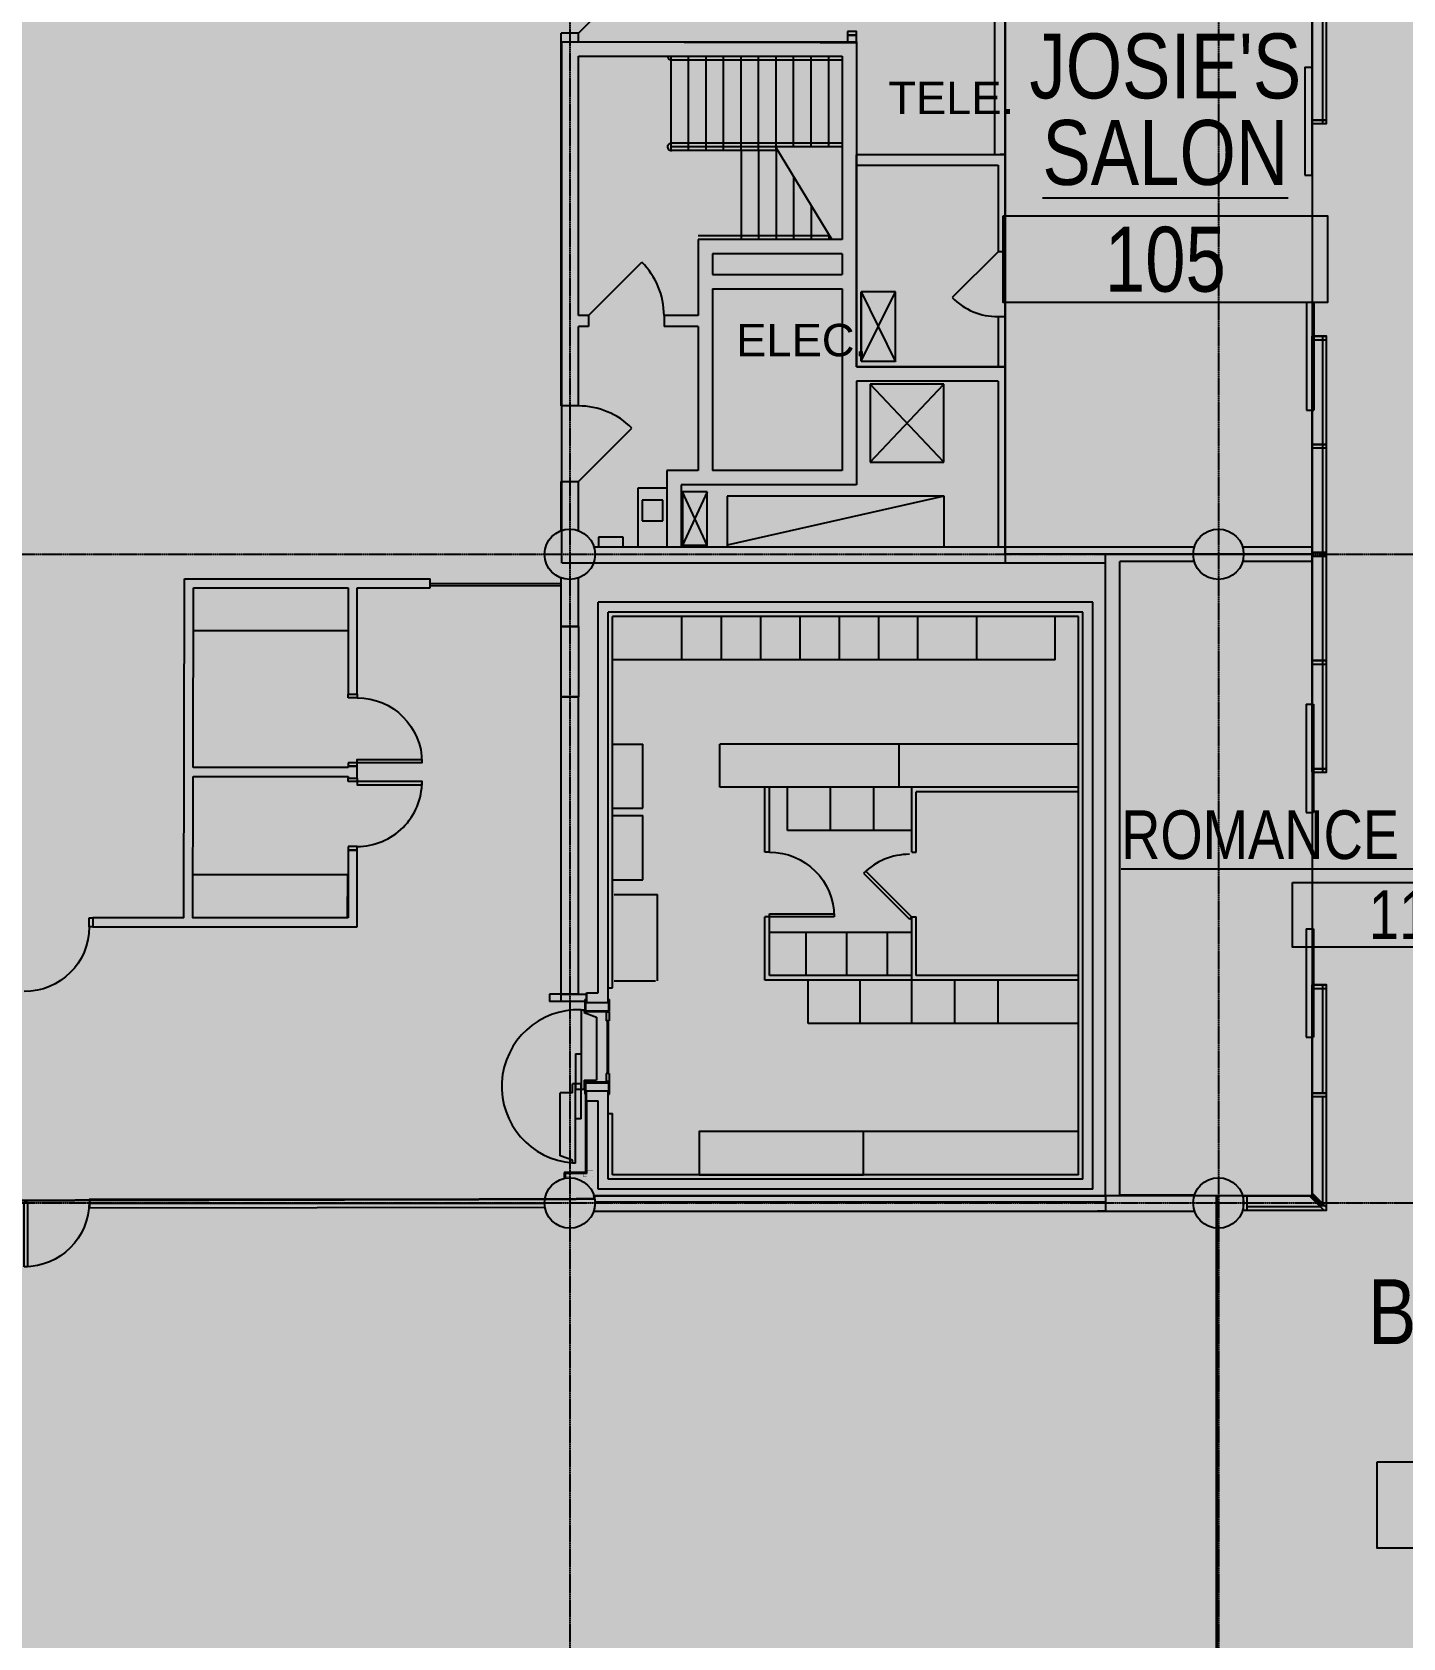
# Model space of a CAD drawing. Header units: inches. Extents: x 0 to 3574, y 0 to 3009.
# Drawn here: x 1232 to 1993, y 1494 to 2385 of the extents above; entities that cross this region are included whole.
import ezdxf
from ezdxf.enums import TextEntityAlignment as Align

# ---------------------------------------------------------------- set-up
doc = ezdxf.new("R2010")
doc.units = ezdxf.units.IN
doc.header["$MEASUREMENT"] = 0
doc.linetypes.add('CENTER2', pattern=[1.125, 0.75, -0.125, 0.125, -0.125])
doc.linetypes.add('HIDDEN', pattern=[0.375, 0.25, -0.125])
for name, color, linetype in [('2 VERTICAL PENETRATION', 6, 'HIDDEN'), ('2 VERTICAL PENETRATION area', 253, 'HIDDEN'), ('3 SUITE TENANT', 4, 'HIDDEN'), ('3 SUITE TENANT area', 151, 'HIDDEN'), ('3 SUITE TENANT DARK', 4, 'HIDDEN'), ('3 SUITE TENANT DARK area', 150, 'HIDDEN'), ('4 COMMON BUILDING', 2, 'HIDDEN'), ('6 COMMON BLDG', 50, 'HIDDEN'), ('A-Anno-Note', 110, 'Continuous'), ('A-Area-Spce-Iden', 110, 'Continuous'), ('A-Area-Spce-Sqft', 81, 'Continuous'), ('A-DOOR', 113, 'Continuous'), ('A-FLOR-CASE', 10, 'Continuous'), ('A-FLOR-STRS', 71, 'Continuous'), ('A-GLAZ', 113, 'Continuous'), ('A-WALL', 130, 'Continuous'), ('AecObjExplode_Layout1_Vport_20B0A', 7, 'Continuous'), ('P-Flor-Fixt', 42, 'Continuous'), ('S-COLS', 122, 'Continuous'), ('S-Grid', 34, 'CENTER2')]:
    doc.layers.add(name, color=color, linetype=linetype)
doc.styles.add('ARCHITEC', font='ASG')
doc.styles.get("Standard").update_dxf_attribs({"font": 'arial.ttf'})

# ---------------------------------------------------------------- blocks, each defined once
blk = doc.blocks.new('ADO001')
for p, q in [((0.207, 0.707), (-0.5, 0)), ((-0.466, -0.034), (0.241, 0.672)), ((-0.5, 0), (-0.466, -0.034))]:
    blk.add_line(p, q)
blk.add_arc((-0.5, 0), 1, 0, 45)
at = {"style": 'ARCHITEC', "flags": 1}
blk.add_attdef('SILLHT', text='', height=0.1, dxfattribs=at).set_placement((0, 0), align=Align.MIDDLE)
blk = doc.blocks.new('*X9')
for p, q in [((1685.41, 1215), (1688.24, 1215)), ((1686.41, 1214), (1689.24, 1214)), ((1687.41, 1213), (1690.24, 1213)), ((1688.41, 1212), (1691.24, 1212)), ((1689.41, 1211), (1692.24, 1211)), ((1690.41, 1210), (1693.24, 1210))]:
    blk.add_line(p, q)
blk = doc.blocks.new('ADO002')
for p, q in [((-0.451, 1), (-0.5, 1)), ((-0.5, 1), (-0.5, 0)), ((-0.451, 0), (-0.451, 1)), ((-0.5, 0), (-0.451, 0))]:
    blk.add_line(p, q)
blk.add_arc((-0.5, 0), 1, 0, 90)
at = {"width": 0.75, "flags": 9}
blk.add_attdef('DETAIL', (-0.696, 0.165), '', height=0.0938, rotation=90, dxfattribs=at)
blk = doc.blocks.new('FLOR-ROOM-TAG')
at = {"layer": 'A-Area-Spce-Iden'}
blk.add_lwpolyline([(-0.2344, -0.0918), (0.2344, -0.0918), (0.2344, -0.2168), (-0.2344, -0.2168)], close=True, dxfattribs=at)
at = {"width": 0.8}
for tag, p in [('AARMLBL1', (0, 0.125)), ('AARMLBL2', (0, 0))]:
    blk.add_attdef(tag, text='', height=0.0938, dxfattribs=at).set_placement(p, align=Align.MIDDLE_CENTER)
at = {"layer": 'A-Area-Spce-Iden', "width": 0.8}
blk.add_attdef('AARMNUM', text='', height=0.0938, dxfattribs=at).set_placement((0, -0.1543), align=Align.MIDDLE_CENTER)
at = {"layer": 'A-Area-Spce-Sqft', "width": 0.8}
blk.add_attdef('AARMAREA', text='', height=0.0938, dxfattribs=at).set_placement((0, -0.3086), align=Align.MIDDLE_CENTER)
blk = doc.blocks.new('AecObjExplode_Layout1_Vport_20B0A')
at = {"layer": 'A-DOOR', "color": 113, "linetype": 'Continuous', "lineweight": -3}
for points in [[(1597.45, 2114.07), (1597.45, 2112.07), (1602.45, 2112.07), (1602.45, 2114.07)], [(1320.31, 1744.36), (1320.31, 1746.36), (1325.31, 1746.36), (1325.31, 1744.36)], [(1320.33, 1708.36), (1320.33, 1706.36), (1325.33, 1706.36), (1325.33, 1708.36)], [(1325.33, 1708.36), (1325.33, 1710.11), (1361.33, 1710.13), (1361.33, 1708.38)], [(1320.34, 1697.86), (1320.34, 1699.86), (1325.34, 1699.87), (1325.34, 1697.87)], [(1325.34, 1697.87), (1325.34, 1696.12), (1361.34, 1696.14), (1361.34, 1697.89)], [(1320.36, 1661.86), (1320.36, 1659.86), (1325.36, 1659.87), (1325.36, 1661.87)], [(1176.61, 1622.3), (1178.61, 1622.3), (1178.61, 1617.3), (1176.61, 1617.3)]]:
    blk.add_lwpolyline(points, close=True, dxfattribs=at)
at = {"layer": 'A-DOOR', "color": 48, "linetype": 'Continuous', "lineweight": -3, "extrusion": (0, 0, -1)}
for centre, start, end in [((-1325.33, 1708.36), 89.96598, 179.96598), ((-1140.61, 1617.3), 179.99893, 269.99893)]:
    blk.add_arc(centre, 36, start, end, dxfattribs=at)
at = {"layer": 'A-DOOR', "color": 48, "linetype": 'Continuous', "lineweight": -3}
blk.add_arc((1325.34, 1697.87), 36, 270.03402, 0.03402, dxfattribs=at)
at = {"layer": 'A-WALL', "color": 130, "linetype": 'Continuous', "lineweight": -3}
for p, q in [((1602.45, 2112.07), (1597.45, 2112.07)), ((1597.45, 2112.07), (1597.45, 2108.11)), ((1602.45, 2108.11), (1602.45, 2112.07)), ((1597.45, 2108.11), (1602.45, 2108.11)), ((1229.23, 1622.3), (1229.44, 1810.46)), ((1229.44, 1810.46), (1365.85, 1810.4)), ((1365.85, 1805.4), (1365.85, 1810.4)), ((1234.33, 1705.69), (1234.44, 1805.46)), ((1234.44, 1805.46), (1320.28, 1805.42)), ((1320.28, 1805.42), (1320.31, 1746.36)), ((1325.28, 1805.42), (1365.85, 1805.4)), ((1325.31, 1746.36), (1325.28, 1805.42)), ((1320.31, 1746.36), (1325.31, 1746.36)), ((1320.34, 1705.68), (1234.33, 1705.69)), ((1325.33, 1706.36), (1320.33, 1706.36)), ((1320.33, 1706.36), (1320.34, 1705.68)), ((1325.34, 1699.87), (1325.33, 1706.36)), ((1234.23, 1622.3), (1234.32, 1700.69)), ((1234.32, 1700.69), (1320.34, 1700.68)), ((1320.34, 1700.68), (1320.34, 1699.86)), ((1320.34, 1699.86), (1325.34, 1699.87)), ((1325.36, 1659.87), (1320.36, 1659.86)), ((1320.36, 1659.86), (1320.38, 1622.3)), ((1325.39, 1617.3), (1325.36, 1659.87)), ((1178.61, 1622.3), (1178.61, 1617.3)), ((1229.23, 1622.3), (1178.61, 1622.3)), ((1320.38, 1622.3), (1234.23, 1622.3)), ((1178.61, 1617.3), (1325.39, 1617.3))]:
    blk.add_line(p, q, dxfattribs=at)

msp = doc.modelspace()

# ---------------------------------------------------------------- hatches: boundary and pattern name
at = {"layer": '2 VERTICAL PENETRATION area', "transparency": 33554495}
h = msp.add_hatch(color=256, dxfattribs=at)
h.dxf.hatch_style = 1
h.paths.add_polyline_path([(2441.63, 1369.19), (2441.63, 1010.9), (2246.32, 1010.9), (2246.32, 1060.6), (2201.76, 1061.25), (2201.76, 1287.77), (2246.32, 1287.77), (2246.32, 1369.19)])
h.paths.add_polyline_path([(2253.13, 723.19), (2441.63, 723.19), (2441.63, 650.56), (2246.32, 650.56), (2246.32, 721.96), (2176.32, 721.96), (2176.32, 841.69), (2254.32, 841.69)])
h.paths.add_polyline_path([(2614.32, 1489.19), (2614.32, 1369.19), (2561.12, 1369.19), (2246.32, 1369.19), (2246.32, 1489.19)])
h.paths.add_polyline_path([(2780.8, 1842.29), (2700.43, 1842.29), (2606.32, 1842.29), (2606.32, 1765.19), (2327.33, 1765.19), (2327.33, 1739.19), (2246.32, 1739.19), (2246.32, 1621.19), (2780.8, 1621.19)])
h.paths.add_polyline_path([(2778.3, 1489.19), (2778.3, 1435.84), (2782.48, 1435.84), (2782.48, 1366.56), (2689.23, 1366.56), (2689.23, 1489.19)])
h.paths.add_polyline_path([(3249.66, 1435.63), (3249.66, 1435.84), (3133, 1435.84), (3133, 1371.19), (3369.32, 1371.19), (3369.32, 1435.84)])
h.paths.add_polyline_path([(3309.32, 1674.53), (3210.2, 1674.53), (3134.47, 1674.57), (3134.47, 1739.19), (3369.32, 1739.19), (3369.32, 1674.53)])
h.paths.add_polyline_path([(2974.94, 651.04), (2974.94, 761.81), (2670.32, 761.81), (2670.32, 723.19), (2653.82, 723.19), (2653.82, 650.56)])
h.paths.add_polyline_path([(2156.9, 298.19), (2130.2, 262.31), (1527.32, 262.31), (1527.32, 298.19)])
h.paths.add_polyline_path([(408.82, 836.82), (519.32, 836.82), (519.32, 788.42), (693.36, 788.42), (694.45, 646.82), (408.82, 646.82)])
h.paths.add_polyline_path([(519.32, 932.75), (519.32, 937.75), (694.45, 937.75), (694.45, 1020.81), (502.19, 1020.81), (501.69, 932.75)])
h.paths.add_polyline_path([(1950.82, 2658.19), (1950.82, 2694.69), (1951.07, 2798.19), (1951.07, 2830.56), (1951.07, 2856.42), (1885.92, 2856.42), (1885.92, 2627.19), (1950.82, 2627.19)])
h.paths.add_polyline_path([(2189.82, 2694.69), (2189.82, 2627.19), (2255.48, 2627.19), (2255.48, 2854.18), (2188.82, 2854.19), (2188.82, 2694.69)])
h.paths.add_polyline_path([(1689.46, 2379.66), (1689.46, 2199.26), (1771.99, 2199.26), (1771.99, 2090.19), (1525.94, 2090.19), (1525.94, 2379.66)])
at = {"layer": '3 SUITE TENANT area', "transparency": 33554495}
h = msp.add_hatch(color=256, dxfattribs=at)
h.dxf.hatch_style = 1
h.paths.add_polyline_path([(1942.32, 2095.19), (1942.32, 1739.19), (1827.57, 1739.19), (1827.57, 2095.19)])
at = {"layer": '3 SUITE TENANT DARK area', "transparency": 33554495}
h = msp.add_hatch(color=256, dxfattribs=at)
h.dxf.hatch_style = 1
h.paths.add_polyline_path([(1689.46, 2317.08), (1771.99, 2317.08), (1771.99, 2452.46), (1771.99, 2508.09), (1530.07, 2508.09), (1529.32, 2856.42), (409.33, 2856.42), (408.82, 2827.31), (213.76, 2827.38), (213.76, 1720.25), (408.38, 1720.25), (422.87, 1734.58), (1516.48, 1737.29), (1544.02, 1737.44), (1543.74, 1739.19), (1827.57, 1739.19), (1827.57, 2095.19), (1771.99, 2095.19), (1771.99, 2090.19), (1525.94, 2090.19), (1525.94, 2379.66), (1689.41, 2379.26)])
h = msp.add_hatch(color=256, dxfattribs=at)
h.dxf.hatch_style = 1
h.paths.add_polyline_path([(1942.32, 2452.46), (1942.32, 2095.19), (1771.99, 2095.19), (1771.99, 2452.46)])
at = {"layer": '6 COMMON BLDG', "transparency": 33554495}
h = msp.add_hatch(color=256, dxfattribs=at)
h.dxf.hatch_style = 1
h.paths.add_polyline_path([(408.16, 1719.65), (408.16, 1387.38), (422.1, 1373.81), (462.1, 1373.81), (462.29, 1371.36), (1889.27, 1371.91), (1889.27, 1739.19), (1543.52, 1739.19), (1543.8, 1737.44), (1516.26, 1737.29), (422.65, 1734.58), (408.16, 1720.25)])
h.paths.add_polyline_path([(2189.82, 2694.69), (1950.82, 2694.69), (1950.82, 2627.19), (1942.32, 2627.19), (1942.32, 1739.19), (1889.44, 1739.19), (1889.45, 1368.28), (2246.32, 1369.19), (2246.32, 1739.19), (2198.32, 1739.19), (2198.32, 2627.19), (2189.82, 2627.19)])
h.paths.add_polyline_path([(3133, 1435.84), (3133, 1371.19), (2972.94, 1371.19), (2972.94, 1252.44), (2861.32, 1252.44), (2861.32, 1328.59), (2842.48, 1328.59), (2842.48, 1435.84)])
h.paths.add_polyline_path([(3210.2, 1674.53), (3210.2, 1435.84), (2778.3, 1435.84), (2778.3, 1489.19), (2246.32, 1489.19), (2246.32, 1621.19), (2780.8, 1621.19), (2780.8, 1676.28), (3134.47, 1676.28), (3134.47, 1674.57)])
h.paths.add_polyline_path([(3369.32, 1371.19), (3369.32, 1007.69), (3366.38, 1007.69), (3366.38, 721.19), (3328.94, 721.19), (3328.94, 654.38), (2974.94, 654.38), (2974.94, 761.81), (2670.32, 761.81), (2670.32, 723.19), (2653.82, 723.19), (2653.82, 650.56), (2441.63, 650.56), (2441.63, 1010.9), (2441.63, 1018.9), (2441.63, 1060.6), (2441.63, 1194.04), (2441.63, 1295.77), (2441.63, 1369.19), (2614.32, 1369.19), (2614.32, 1252.44), (2972.94, 1252.44), (2972.94, 1371.19)])
h.paths.add_polyline_path([(2614.32, 1489.19), (2614.32, 1252.44), (2689.23, 1252.44), (2689.23, 1489.19)])
h = msp.add_hatch(color=256, dxfattribs=at)
h.dxf.hatch_style = 1
h.paths.add_polyline_path([(1771.99, 2199.26), (1689.46, 2199.26), (1689.46, 2317.08), (1771.99, 2317.08)])

# ---------------------------------------------------------------- linework, layer by layer
at = {"layer": '2 VERTICAL PENETRATION'}
msp.add_lwpolyline([(1689.46, 2379.66), (1689.46, 2199.26), (1771.99, 2199.26), (1771.99, 2090.19), (1525.94, 2090.19), (1525.94, 2379.66)], close=True, dxfattribs=at)
at = {"layer": '3 SUITE TENANT'}
for points in [[(1942.32, 2095.19), (1771.99, 2095.19), (1771.99, 2317.08), (1768.99, 2317.08)], [(1942.32, 1739.19), (1827.57, 1739.19), (1827.57, 2095.19)]]:
    msp.add_lwpolyline(points, dxfattribs=at)
msp.add_lwpolyline([(1942.32, 2095.19), (1942.32, 1739.19), (1827.57, 1739.19), (1827.57, 2095.19)], close=True, dxfattribs=at)
at = {"layer": '3 SUITE TENANT DARK'}
for points in [[(1689.46, 2317.08), (1771.99, 2317.08), (1771.99, 2452.46), (1771.99, 2508.09), (1530.07, 2508.09), (1529.32, 2856.42), (409.33, 2856.42), (408.82, 2827.31), (213.76, 2827.38), (213.76, 1720.25), (408.38, 1720.25), (422.87, 1734.58), (1516.48, 1737.29), (1544.02, 1737.44), (1543.74, 1739.19), (1827.57, 1739.19), (1827.57, 2095.19), (1771.99, 2095.19), (1771.99, 2090.19), (1525.94, 2090.19), (1525.94, 2379.66), (1689.41, 2379.26), (1689.46, 2317.08)], [(1942.32, 2452.46), (1942.32, 2095.19), (1771.99, 2095.19), (1771.99, 2452.46)]]:
    msp.add_lwpolyline(points, close=True, dxfattribs=at)
at = {"layer": '4 COMMON BUILDING'}
for points in [[(2189.82, 2694.69), (1950.82, 2694.69), (1950.82, 2627.19), (1942.32, 2627.19), (1942.32, 1739.19), (1889.44, 1739.19), (1889.45, 1368.28), (2246.32, 1369.19), (2246.32, 1739.19), (2198.32, 1739.19), (2198.32, 2627.19), (2198.32, 2627.19), (2189.82, 2627.19)], [(1771.99, 2199.26), (1689.46, 2199.26), (1689.46, 2317.08), (1771.99, 2317.08)], [(1771.99, 2199.26), (1689.46, 2199.26), (1689.46, 2317.08), (1771.99, 2317.08)], [(408.16, 1719.65), (408.16, 1387.38), (422.1, 1373.81), (462.1, 1373.81), (462.29, 1371.36), (1889.27, 1371.91), (1889.27, 1371.91), (1889.27, 1739.19), (1543.52, 1739.19), (1543.8, 1737.44), (1516.26, 1737.29), (422.65, 1734.58), (408.16, 1720.25)]]:
    msp.add_lwpolyline(points, close=True, dxfattribs=at)
at = {"layer": 'A-DOOR'}
for p, q in [((1535.07, 2384.42), (1560.53, 2409.88)), ((1938.22, 2365.5), (1938.22, 2305.5)), ((1938.22, 2365.5), (1942.22, 2365.5)), ((1942.22, 2365.5), (1942.22, 2305.5)), ((1938.22, 2305.5), (1942.22, 2305.5)), ((1540.62, 2227.62), (1570.32, 2257.32)), ((1767.99, 2263.08), (1742.53, 2237.63)), ((1939.26, 2235.11), (1939.26, 2175.11)), ((1939.26, 2235.11), (1943.26, 2235.11)), ((1943.26, 2235.11), (1943.26, 2175.11)), ((1939.26, 2175.11), (1943.26, 2175.11)), ((1535.07, 2135.53), (1564.77, 2165.23)), ((1939, 2011.95), (1939, 1951.95)), ((1939, 2011.95), (1943, 2011.95)), ((1943, 2011.95), (1943, 1951.95)), ((1939, 1951.95), (1943, 1951.95)), ((1939, 1887.25), (1939, 1827.25)), ((1939, 1887.25), (1943, 1887.25)), ((1943, 1887.25), (1943, 1827.25)), ((1538.7, 1848.11), (1538.7, 1841.36)), ((1539.13, 1848.11), (1539.13, 1841.79)), ((1552.01, 1841.79), (1552.01, 1848.11)), ((1552.45, 1841.36), (1552.45, 1848.11)), ((1536.57, 1842.36), (1536.57, 1798.36)), ((1536.57, 1842.36), (1538.36, 1842.36)), ((1538.36, 1842.36), (1538.36, 1840.8)), ((1538.36, 1840.8), (1545.07, 1838.36)), ((1538.7, 1841.36), (1552.45, 1841.36)), ((1539.13, 1841.79), (1552.01, 1841.79)), ((1545.07, 1838.36), (1545.07, 1803.36)), ((1550.51, 1841.01), (1550.51, 1836.32)), ((1552.26, 1841.01), (1550.51, 1841.01)), ((1552.26, 1836.32), (1550.51, 1836.32)), ((1551.14, 1836.32), (1551.14, 1807.01)), ((1551.39, 1836.32), (1551.39, 1807.01)), ((1551.64, 1836.32), (1551.64, 1807.01)), ((1552.26, 1841.01), (1552.26, 1836.32)), ((1939, 1827.25), (1943, 1827.25)), ((1533.57, 1817.86), (1533.57, 1798.36)), ((1533.57, 1817.86), (1536.57, 1817.86)), ((1531.78, 1796.36), (1531.78, 1801.36)), ((1536.57, 1801.36), (1531.78, 1801.36)), ((1533.57, 1757.36), (1533.57, 1801.36)), ((1536.57, 1781.86), (1536.57, 1801.36)), ((1538.36, 1803.36), (1545.07, 1803.36)), ((1538.36, 1803.36), (1538.36, 1798.36)), ((1538.7, 1802.36), (1552.45, 1802.36)), ((1538.7, 1802.36), (1538.7, 1795.61)), ((1539.13, 1801.92), (1552.01, 1801.92)), ((1539.13, 1801.92), (1539.13, 1795.61)), ((1550.51, 1807.01), (1550.51, 1802.64)), ((1552.26, 1807.01), (1550.51, 1807.01)), ((1552.26, 1802.64), (1550.51, 1802.64)), ((1552.01, 1795.61), (1552.01, 1801.92)), ((1552.26, 1807.01), (1552.26, 1802.64)), ((1552.45, 1795.61), (1552.45, 1802.36)), ((1525.07, 1761.36), (1525.07, 1796.36)), ((1531.78, 1796.36), (1525.07, 1796.36)), ((1533.57, 1798.36), (1538.36, 1798.36)), ((1538.95, 1795.51), (1538.95, 1752.1)), ((1539.57, 1791.86), (1539.57, 1751.48)), ((1536.57, 1781.86), (1533.57, 1781.86)), ((1531.78, 1758.91), (1525.07, 1761.36)), ((1531.78, 1757.36), (1531.78, 1758.91)), ((1533.57, 1757.36), (1531.78, 1757.36)), ((1538.95, 1752.1), (1527.18, 1752.1)), ((1527.18, 1752.1), (1527.18, 1748.96)), ((1539.57, 1751.48), (1527.8, 1751.48)), ((1527.8, 1751.48), (1527.8, 1748.96))]:
    msp.add_line(p, q, dxfattribs=at)
for points, const_width in [([(1543.21, 1790.14), (1543.21, 1791.64), (1539.71, 1791.64), (1539.71, 1790.14)], 0.125), ([(1543.21, 1790.14), (1542.96, 1790.14)], 0.0625), ([(1529.61, 1751.23), (1528.11, 1751.23), (1528.11, 1749.73), (1529.61, 1749.73)], 0.125), ([(1529.61, 1751.23), (1529.61, 1750.98)], 0.0625), ([(1529.61, 1749.73), (1529.61, 1749.98)], 0.0625), ([(1539.38, 1751.23), (1537.88, 1751.23), (1537.88, 1749.73), (1539.38, 1749.73)], 0.125), ([(1539.38, 1751.23), (1539.38, 1750.98)], 0.0625), ([(1539.38, 1749.73), (1539.38, 1749.98)], 0.0625), ([(1543.21, 1751.64), (1543.21, 1753.14), (1539.71, 1753.14), (1539.71, 1751.64)], 0.125), ([(1539.71, 1751.64), (1539.96, 1751.64)], 0.0625), ([(1539.71, 1749.89), (1539.96, 1749.89)], 0.0625), ([(1543.21, 1751.64), (1542.96, 1751.64)], 0.0625), ([(1543.21, 1749.89), (1542.96, 1749.89)], 0.0625)]:
    msp.add_lwpolyline(points, dxfattribs=dict(at, const_width=const_width))
for centre, radius, start, end in [((1540.62, 2227.62), 42, 0, 45), ((1767.99, 2263.08), 36, 225, 270), ((1535.07, 2135.53), 42, 45, 90), ((1535.07, 1799.86), 42.53, 87.97864, 265.56283)]:
    msp.add_arc(centre, radius, start, end, dxfattribs=at)
at = {"layer": 'A-FLOR-CASE'}
for p, q in [((1584.11, 2131.95), (1568.15, 2131.95)), ((1568.15, 2131.95), (1568.15, 2099.19)), ((1592.57, 2036.61), (1592.57, 2060.61)), ((1614.45, 2036.61), (1614.45, 2060.61)), ((1636.32, 2036.61), (1636.32, 2060.61)), ((1658.2, 2036.61), (1658.2, 2060.61)), ((1680.07, 2036.61), (1680.07, 2060.61)), ((1701.82, 2036.61), (1701.82, 2060.61)), ((1723.57, 2036.61), (1723.57, 2060.61)), ((1756.2, 2036.61), (1756.2, 2060.61)), ((1799.7, 2036.61), (1799.7, 2060.61)), ((1407.23, 2052.62), (1321.41, 2052.62)), ((1799.7, 2036.61), (1554.07, 2036.61)), ((1554.07, 1989.84), (1570.84, 1989.84)), ((1570.84, 1954.25), (1570.84, 1989.84)), ((1613.57, 1965.86), (1613.57, 1989.86)), ((1812.57, 1989.86), (1613.57, 1989.86)), ((1713.07, 1965.86), (1713.07, 1989.86)), ((1720.07, 1965.86), (1613.57, 1965.86)), ((1651.07, 1941.86), (1651.07, 1965.86)), ((1675.07, 1941.86), (1675.07, 1965.86)), ((1699.07, 1941.86), (1699.07, 1965.86)), ((1554.07, 1954.25), (1570.84, 1954.25)), ((1554.07, 1950.16), (1570.84, 1950.16)), ((1570.84, 1914.56), (1570.84, 1950.16)), ((1720.07, 1941.86), (1651.07, 1941.86)), ((1554.07, 1914.56), (1570.84, 1914.56)), ((1554.98, 1906.4), (1578.98, 1906.4)), ((1578.98, 1858.4), (1578.98, 1906.4)), ((1720.07, 1885.36), (1641.07, 1885.36)), ((1661.46, 1861.36), (1661.46, 1885.36)), ((1684.07, 1861.36), (1684.07, 1885.36)), ((1706.68, 1861.36), (1706.68, 1885.36)), ((1554.98, 1858.4), (1577.98, 1858.4)), ((1662.57, 1834.86), (1662.57, 1858.86)), ((1691.41, 1834.86), (1691.41, 1858.86)), ((1720.07, 1834.86), (1720.07, 1858.86)), ((1744.07, 1834.86), (1744.07, 1858.86)), ((1768.07, 1834.86), (1768.07, 1858.86)), ((1720.07, 1834.86), (1662.57, 1834.86)), ((1812.57, 1834.86), (1720.07, 1834.86)), ((1812.57, 1774.86), (1693.33, 1774.86)), ((1693.33, 1750.86), (1693.33, 1774.86))]:
    msp.add_line(p, q, dxfattribs=at)
msp.add_lwpolyline([(1406.86, 1917.45), (1406.85, 1893.45), (1321.02, 1893.45), (1321.02, 1917.45), (1406.86, 1917.44)], dxfattribs=at)
msp.add_lwpolyline([(1693.33, 1774.86), (1602.08, 1774.86), (1602.08, 1750.86), (1693.33, 1750.86)], close=True, dxfattribs=at)
at = {"layer": 'A-FLOR-STRS'}
for p, q in [((1586.55, 2319.31), (1586.55, 2371.66)), ((1596.26, 2319.31), (1596.26, 2371.66)), ((1605.98, 2319.31), (1605.98, 2371.66)), ((1615.7, 2319.31), (1615.7, 2371.66)), ((1625.42, 2319.31), (1625.42, 2371.66)), ((1635.13, 2319.31), (1635.13, 2371.66)), ((1644.85, 2319.31), (1644.85, 2371.66)), ((1654.57, 2321.31), (1654.57, 2371.66)), ((1664.29, 2321.31), (1664.29, 2371.66)), ((1674.01, 2321.31), (1674.01, 2371.66)), ((1586.55, 2369.66), (1681.46, 2369.66)), ((1681.46, 2323.31), (1586.55, 2323.31)), ((1681.46, 2321.31), (1586.55, 2321.31)), ((1645.75, 2319.31), (1586.55, 2319.31)), ((1625.42, 2319.31), (1625.42, 2269.92)), ((1635.13, 2319.31), (1635.13, 2269.92)), ((1644.53, 2321.31), (1675.82, 2269.92)), ((1644.85, 2319.31), (1644.85, 2269.92)), ((1654.57, 2304.82), (1654.57, 2269.92)), ((1664.29, 2288.86), (1664.29, 2269.92)), ((1674.01, 2272.9), (1674.01, 2269.92)), ((1674.6, 2271.92), (1601.56, 2271.92))]:
    msp.add_line(p, q, dxfattribs=at)
for centre, start, end in [((1586.55, 2371.66), 180, 270), ((1586.55, 2321.31), 90, 282.48471)]:
    msp.add_arc(centre, 2.05, start, end, dxfattribs=at)
at = {"layer": 'A-GLAZ'}
for p, q in [((1942.32, 2334.17), (1942.32, 2516.39)), ((1948.32, 2334.17), (1948.32, 2516.39)), ((1950.32, 2334.17), (1950.32, 2516.39)), ((1942.32, 2336.19), (1950.32, 2336.19)), ((1942.32, 2334.19), (1950.32, 2334.19)), ((1942.32, 1974.46), (1942.32, 2216.29)), ((1942.32, 2216.19), (1950.32, 2216.19)), ((1942.32, 2214.19), (1950.32, 2214.19)), ((1948.32, 1974.46), (1948.32, 2216.29)), ((1950.32, 1974.46), (1950.32, 2216.29)), ((1942.32, 2156.19), (1950.32, 2156.19)), ((1942.32, 2154.19), (1950.32, 2154.19)), ((1942.32, 2096.19), (1950.32, 2096.19)), ((1942.32, 2094.19), (1950.32, 2094.19)), ((1452.71, 2078.98), (1525.23, 2079.05)), ((1452.71, 2077.76), (1525.23, 2077.79)), ((1942.32, 2036.19), (1950.32, 2036.19)), ((1942.32, 2034.19), (1950.32, 2034.19)), ((1942.32, 1976.19), (1950.32, 1976.19)), ((1942.32, 1974.19), (1950.32, 1974.19)), ((1942.32, 1739.19), (1942.32, 1856.3)), ((1942.32, 1856.19), (1950.32, 1856.19)), ((1942.32, 1854.19), (1950.32, 1854.19)), ((1948.32, 1796.19), (1948.32, 1856.3)), ((1950.32, 1731.19), (1950.32, 1856.3)), ((1942.32, 1796.19), (1950.32, 1796.19)), ((1942.32, 1794.19), (1950.32, 1794.19)), ((1948.32, 1734.6), (1948.32, 1794.19)), ((1904.32, 1739.19), (1942.32, 1739.19)), ((1904.32, 1731.19), (1904.32, 1739.19)), ((1906.32, 1731.19), (1906.32, 1739.19)), ((1948.91, 1731.19), (1940.91, 1739.19)), ((1950.32, 1732.6), (1942.32, 1740.6)), ((1263.61, 1737.29), (1516.48, 1737.29)), ((1263.72, 1737.2), (1263.72, 1732.2)), ((1516.33, 1734.85), (1263.72, 1734.85)), ((1516.55, 1732.67), (1263.72, 1732.26)), ((1904.29, 1736.19), (1904.32, 1736.19)), ((1904.29, 1734.19), (1904.32, 1734.19)), ((1904.32, 1731.19), (1950.32, 1731.19)), ((1906.32, 1733.19), (1946.91, 1733.19))]:
    msp.add_line(p, q, dxfattribs=at)
for points in [[(1942.32, 2334.19), (1950.32, 2334.19), (1950.32, 2336.19), (1942.32, 2336.19)], [(1942.32, 2214.19), (1950.32, 2214.19), (1950.32, 2216.19), (1942.32, 2216.19)], [(1942.32, 2154.19), (1950.32, 2154.19), (1950.32, 2156.19), (1942.32, 2156.19)], [(1942.32, 2094.19), (1950.32, 2094.19), (1950.32, 2096.19), (1942.32, 2096.19)], [(1942.32, 2034.19), (1950.32, 2034.19), (1950.32, 2036.19), (1942.32, 2036.19)], [(1942.32, 1974.19), (1950.32, 1974.19), (1950.32, 1976.19), (1942.32, 1976.19)], [(1942.32, 1854.19), (1950.32, 1854.19), (1950.32, 1856.19), (1942.32, 1856.19)], [(1942.32, 1794.19), (1950.32, 1794.19), (1950.32, 1796.19), (1942.32, 1796.19)], [(1948.91, 1731.19), (1950.32, 1731.19), (1950.32, 1732.6), (1942.32, 1740.6), (1942.32, 1739.19), (1940.91, 1739.19)]]:
    msp.add_lwpolyline(points, close=True, dxfattribs=at)
at = {"layer": 'A-WALL'}
for p, q in [((1765.99, 2506.09), (1765.99, 2371.66)), ((1771.99, 2450.46), (1771.99, 2263.08)), ((1525.57, 2177.53), (1525.57, 2384.42)), ((1535.07, 2384.42), (1525.57, 2384.42)), ((1535.07, 2379.66), (1535.07, 2384.42)), ((1535.07, 2379.66), (1689.46, 2379.26)), ((1535.07, 2227.62), (1535.07, 2371.66)), ((1535.07, 2371.66), (1681.46, 2371.66)), ((1681.46, 2371.66), (1681.46, 2269.92)), ((1689.46, 2371.66), (1689.46, 2317.08)), ((1765.99, 2371.66), (1765.99, 2317.08)), ((1689.46, 2317.08), (1765.99, 2317.08)), ((1689.46, 2311.08), (1689.46, 2199.26)), ((1689.46, 2311.08), (1767.99, 2311.08)), ((1767.99, 2311.08), (1767.99, 2263.08)), ((1601.56, 2269.92), (1601.56, 2227.62)), ((1681.46, 2269.92), (1601.56, 2269.92)), ((1681.46, 2261.92), (1609.56, 2261.92)), ((1609.56, 2261.92), (1609.56, 2250.46)), ((1681.46, 2261.92), (1681.46, 2250.46)), ((1771.99, 2263.08), (1767.99, 2263.08)), ((1609.56, 2250.46), (1681.46, 2250.46)), ((1609.56, 2242.46), (1609.56, 2141.77)), ((1609.56, 2242.46), (1681.46, 2242.46)), ((1681.46, 2242.46), (1681.46, 2141.77)), ((1692.02, 2202.34), (1711.13, 2240.83)), ((1692.02, 2240.83), (1711.13, 2201.98)), ((1692.02, 2202.34), (1692.02, 2240.83)), ((1692.02, 2240.83), (1692.02, 2202.34)), ((1711.13, 2240.83), (1692.02, 2240.83)), ((1711.13, 2202.34), (1711.13, 2240.83)), ((1540.62, 2227.62), (1535.07, 2227.62)), ((1540.62, 2221.62), (1535.07, 2221.62)), ((1535.07, 2177.53), (1535.07, 2221.62)), ((1540.62, 2227.62), (1540.62, 2221.62)), ((1601.56, 2227.62), (1582.62, 2227.62)), ((1582.62, 2227.62), (1582.62, 2221.62)), ((1601.56, 2221.62), (1582.62, 2221.62)), ((1601.56, 2221.62), (1601.56, 2141.77)), ((1767.99, 2227.08), (1767.99, 2199.26)), ((1767.99, 2227.08), (1771.99, 2227.08)), ((1771.99, 2227.08), (1771.99, 2099.19)), ((1692.02, 2202.34), (1711.13, 2202.34)), ((1767.99, 2199.26), (1689.46, 2199.26)), ((1767.99, 2191.26), (1689.46, 2191.26)), ((1689.46, 2191.26), (1689.46, 2133.77)), ((1737.84, 2189.57), (1697.02, 2189.57)), ((1737.84, 2146.36), (1697.02, 2189.57)), ((1697.02, 2146.36), (1737.84, 2189.57)), ((1697.02, 2189.57), (1697.02, 2146.36)), ((1737.84, 2146.36), (1737.84, 2189.57)), ((1767.99, 2191.26), (1767.99, 2099.19)), ((1535.07, 2177.53), (1525.57, 2177.53)), ((1584.17, 2141.77), (1584.17, 2099.19)), ((1601.56, 2141.77), (1584.17, 2141.77)), ((1681.46, 2141.77), (1609.56, 2141.77)), ((1697.02, 2146.36), (1737.84, 2146.36)), ((1525.57, 2135.53), (1535.07, 2135.53)), ((1525.57, 2108.36), (1525.57, 2135.53)), ((1535.07, 2108.36), (1535.07, 2135.53)), ((1689.46, 2133.77), (1592.17, 2133.77)), ((1592.17, 2133.77), (1592.17, 2099.19)), ((1606.49, 2129.77), (1592.88, 2129.77)), ((1592.88, 2129.77), (1592.88, 2099.19)), ((1606.49, 2100.21), (1592.88, 2129.77)), ((1606.49, 2129.77), (1592.88, 2100.21)), ((1606.49, 2099.19), (1606.49, 2129.77)), ((1738.12, 2127.4), (1617.62, 2127.4)), ((1738.12, 2127.4), (1617.62, 2100.16)), ((1617.62, 2127.4), (1617.62, 2099.19)), ((1738.12, 2099.19), (1738.12, 2127.4)), ((1559.91, 2104.71), (1546.3, 2104.71)), ((1546.3, 2104.71), (1546.3, 2099.19)), ((1559.91, 2099.19), (1559.91, 2104.71)), ((1876.9, 2099.19), (1543.74, 2099.19)), ((1592.88, 2100.21), (1606.49, 2100.21)), ((1942.32, 2099.19), (1903.74, 2099.19)), ((1827.57, 2090.19), (1543.4, 2090.19)), ((1827.57, 1738.69), (1827.57, 2090.19)), ((1876.9, 2091.19), (1835.57, 2091.19)), ((1835.57, 1739.69), (1835.57, 2091.19)), ((1942.32, 2091.19), (1903.74, 2091.19)), ((1525.57, 2055.02), (1525.57, 2082.02)), ((1535.07, 2055.02), (1535.07, 2082.02)), ((1820.57, 2068.61), (1546.07, 2068.61)), ((1546.07, 1851.86), (1546.07, 2068.61)), ((1820.57, 1742.86), (1820.57, 2068.61)), ((1815.07, 2063.11), (1551.57, 2063.11)), ((1815.07, 2063.11), (1551.57, 2063.11)), ((1551.57, 1846.36), (1551.57, 2063.11)), ((1551.57, 1854.66), (1551.57, 2063.11)), ((1812.57, 2060.61), (1554.07, 2060.61)), ((1554.07, 1854.66), (1554.07, 2060.61)), ((1812.57, 1750.86), (1812.57, 2060.61)), ((1815.07, 1748.36), (1815.07, 2063.11)), ((1815.07, 1748.36), (1815.07, 2063.11)), ((1525.57, 2016.02), (1525.57, 2055.02)), ((1525.57, 2055.02), (1535.07, 2055.02)), ((1535.07, 2055.02), (1525.57, 2055.02)), ((1535.07, 2055.02), (1535.07, 2016.02)), ((1525.57, 1851.1), (1525.57, 2016.02)), ((1525.57, 2016.02), (1535.07, 2016.02)), ((1535.07, 2016.02), (1525.57, 2016.02)), ((1535.07, 1851.1), (1535.07, 2016.02)), ((1735.57, 1965.86), (1630.07, 1965.86)), ((1638.57, 1929.93), (1638.57, 1965.86)), ((1641.07, 1929.93), (1641.07, 1965.86)), ((1812.57, 1965.86), (1720.07, 1965.86)), ((1720.07, 1929.93), (1720.07, 1965.86)), ((1812.57, 1963.36), (1722.57, 1963.36)), ((1722.57, 1929.93), (1722.57, 1963.36)), ((1641.07, 1929.93), (1638.57, 1929.93)), ((1720.07, 1929.93), (1722.57, 1929.93)), ((1638.57, 1858.86), (1638.57, 1893.93)), ((1641.07, 1893.93), (1638.57, 1893.93)), ((1641.07, 1861.36), (1641.07, 1893.93)), ((1720.07, 1858.86), (1720.07, 1893.93)), ((1720.07, 1893.93), (1722.57, 1893.93)), ((1722.57, 1861.36), (1722.57, 1893.93)), ((1551.57, 1854.66), (1554.07, 1854.66)), ((1720.07, 1858.86), (1638.57, 1858.86)), ((1720.07, 1861.36), (1641.07, 1861.36)), ((1812.57, 1858.86), (1720.07, 1858.86)), ((1812.57, 1861.36), (1722.57, 1861.36)), ((1525.57, 1851.1), (1519.06, 1851.1)), ((1519.06, 1851.1), (1519.06, 1847.06)), ((1525.57, 1847.06), (1519.06, 1847.06)), ((1535.07, 1851.1), (1525.57, 1851.1)), ((1525.57, 1847.06), (1525.57, 1851.1)), ((1525.57, 1851.1), (1539.57, 1851.1)), ((1539.57, 1847.06), (1525.57, 1847.06)), ((1538.7, 1848.11), (1539.13, 1848.11)), ((1539.57, 1846.36), (1539.57, 1851.86)), ((1539.57, 1851.86), (1546.07, 1851.86)), ((1539.57, 1851.1), (1539.57, 1847.06)), ((1539.57, 1846.36), (1551.57, 1846.36)), ((1552.01, 1848.11), (1552.45, 1848.11)), ((1538.7, 1795.61), (1539.13, 1795.61)), ((1539.57, 1797.36), (1551.57, 1797.36)), ((1539.57, 1791.86), (1539.57, 1797.36)), ((1539.57, 1791.86), (1546.07, 1791.86)), ((1546.07, 1742.86), (1546.07, 1791.86)), ((1551.57, 1748.36), (1551.57, 1797.36)), ((1552.01, 1795.61), (1552.45, 1795.61)), ((1551.57, 1748.36), (1551.57, 1784.92)), ((1551.57, 1784.92), (1554.07, 1784.92)), ((1554.07, 1750.86), (1554.07, 1784.92)), ((1815.07, 1748.36), (1551.57, 1748.36)), ((1815.07, 1748.36), (1551.57, 1748.36)), ((1812.57, 1750.86), (1554.07, 1750.86)), ((1820.57, 1742.86), (1546.07, 1742.86)), ((1827.57, 1738.69), (1827.57, 1730.69)), ((1835.57, 1739.69), (1876.9, 1739.69)), ((1544.32, 1735.19), (1543.58, 1730.69)), ((1543.58, 1730.69), (1877.06, 1730.69)), ((1827.57, 1735.69), (1544.31, 1735.69)), ((1544.31, 1735.69), (1544.32, 1735.19)), ((1827.57, 1730.69), (1823.28, 1730.69))]:
    msp.add_line(p, q, dxfattribs=at)
at = {"layer": 'A-WALL', "const_width": 0.0625}
msp.add_lwpolyline([(1539.71, 1790.14), (1539.96, 1790.14)], dxfattribs=at)
at = {"layer": 'P-Flor-Fixt'}
for p, q in [((1581.89, 2125.13), (1570.51, 2125.13)), ((1570.51, 2125.13), (1570.51, 2113.76)), ((1581.89, 2113.76), (1581.89, 2125.13)), ((1570.51, 2113.76), (1581.89, 2113.76))]:
    msp.add_line(p, q, dxfattribs=at)
at = {"layer": 'S-COLS'}
for centre in [(1530.32, 2095.19), (1890.32, 2095.19), (1530.32, 1735.19), (1890.32, 1735.19)]:
    msp.add_circle(centre, 14, dxfattribs=at)
at = {"layer": 'S-Grid'}
for p, q in [((1530.32, 3008.9), (1530.32, 83.12)), ((1890.32, 3008.9), (1890.32, 83.26)), ((36, 2095.24), (3537.89, 2095.24)), ((36, 1735.24), (3537.89, 1735.24))]:
    msp.add_line(p, q, dxfattribs=at)

# ---------------------------------------------------------------- block references
at = {"layer": 'A-Area-Spce-Iden'}
for p, xscale, yscale, zscale, values in [((1860.85, 2318.2), 384, 384, 384, {'AARMLBL1': "JOSIE'S", 'AARMLBL2': '%%USALON', 'AARMNUM': '105'}), ((1999, 1939.56), 288, 288, 288, {'AARMLBL2': '%%UROMANCE JEWELERS', 'AARMNUM': '110'}), ((2068.34, 1626.83), 384, 384, 384, {'AARMLBL1': 'BUILDING', 'AARMLBL2': '%%ULOBBY'})]:
    msp.add_blockref('FLOR-ROOM-TAG', p, dxfattribs=dict(at, xscale=xscale, yscale=yscale, zscale=zscale)).add_auto_attribs(values)
at = {"layer": 'A-DOOR', "yscale": 36, "zscale": 84}
for name, p, xscale, rotation in [('ADO002', (1641.07, 1911.93), -36, 270), ('ADO001', (1718.83, 1910.69), 36, 90), ('ADO002', (1245.57, 1735.71), -36, 180)]:
    msp.add_blockref(name, p, dxfattribs=dict(at, xscale=xscale, rotation=rotation))
at = {"layer": 'A-GLAZ', "zscale": 0.999999, "rotation": 180}
msp.add_blockref('*X9', (3634.82, 2948.51), dxfattribs=at)
at = {"layer": 'AecObjExplode_Layout1_Vport_20B0A'}
msp.add_blockref('AecObjExplode_Layout1_Vport_20B0A', (86.96, 271.16), dxfattribs=at)

# ---------------------------------------------------------------- texts
at = {"layer": 'A-Anno-Note', "char_height": 18, "width": 76.4965, "attachment_point": 1}
for s, insert in [('TELE.', (1707.07, 2357.47)), ('ELEC.', (1622.66, 2223.05))]:
    msp.add_mtext(s, dxfattribs=dict(at, insert=insert))

doc.saveas('drawing.dxf')
